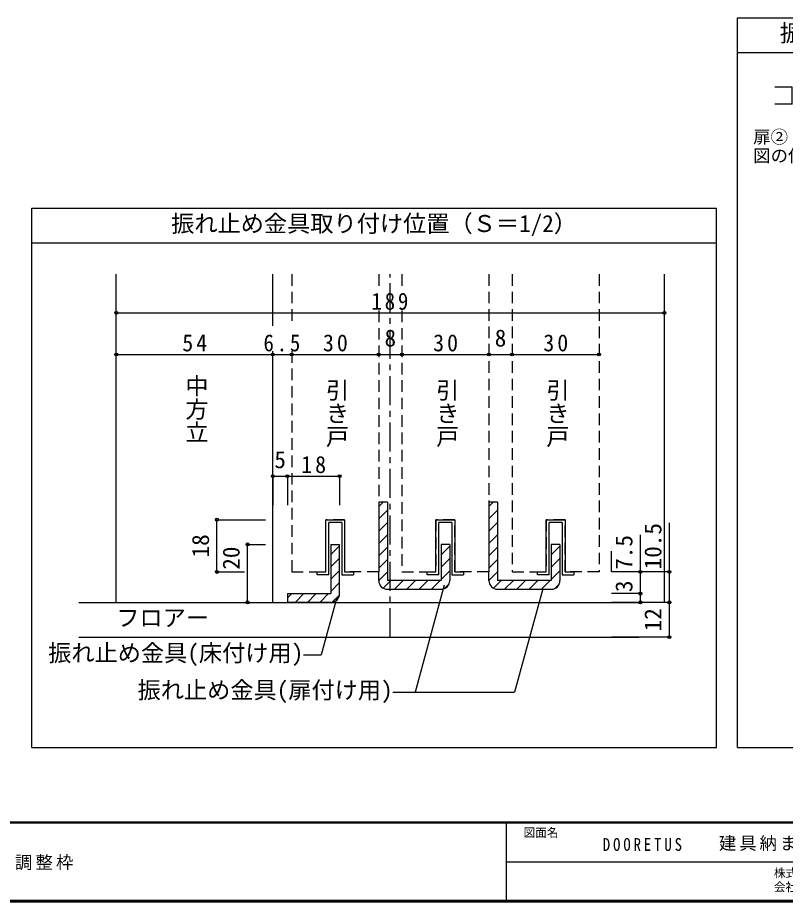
# Model space of a CAD drawing. Units: millimetres at full size, sheet at 1:5, with parts at other scales. Extents: x -973 to 977, y -718 to 696.
# Drawn here: x -419 to 242, y -701 to 62 of the extents above; entities that cross this region are included whole.
import ezdxf
from ezdxf.enums import TextEntityAlignment as Align

# ---------------------------------------------------------------- set-up
doc = ezdxf.new("R2010")
doc.units = ezdxf.units.MM
doc.header["$LTSCALE"] = 5
doc.header["$PDMODE"] = 32
doc.header["$PDSIZE"] = 2.5
doc.linetypes.add('CHAIN1', pattern=[8, 5, -1, 1, -1])
doc.linetypes.add('DASHED2', pattern=[3, 2, -1])
for name, color, linetype in [('0-8_戸当り', 3, 'Continuous'), ('0-A_文字', 7, 'Continuous'), ('0-B_寸法', 7, 'Continuous'), ('1-1_通り芯', 4, 'CHAIN1'), ('1-3_仕上げ', 2, 'Continuous'), ('1-4_枠', 3, 'Continuous'), ('1-6_扉', 7, 'DASHED2'), ('1-7_金物', 7, 'Continuous'), ('1-A_文字', 7, 'Continuous'), ('1-B_寸法', 7, 'Continuous'), ('1-C_ハッチ', 4, 'Continuous'), ('F-0_補助線', 7, 'Continuous'), ('F-1_枠', 6, 'Continuous'), ('F-A_文字', 7, 'Continuous')]:
    doc.layers.add(name, color=color, linetype=linetype)
doc.styles.add('@ＭＳ ゴシック', font='')
doc.styles.add('ＭＳ ゴシック', font='')
doc.styles.get('@ＭＳ ゴシック').set_extended_font_data('@MS Gothic')
doc.styles.get('ＭＳ ゴシック').set_extended_font_data('MS Gothic')

msp = doc.modelspace()

# ---------------------------------------------------------------- linework, layer by layer
at = {"layer": '0-8_戸当り', "color": 2}
msp.add_line((248.168, -12.899), (233.168, -12.899), dxfattribs=at)
msp.add_lwpolyline([(248.168, -12.899), (248.168, 1.851), (233.168, 1.851)], dxfattribs=at)
at = {"layer": '0-A_文字', "color": 3}
for p, q in [((201.215, 31.633), (946.639, 31.633)), ((-407.333, -102.5), (182.993, -102.5)), ((-407.333, -567.5), (-407.333, -102.5)), ((182.993, -567.5), (182.993, -102.5)), ((-407.333, -132.5), (182.993, -132.5)), ((-407.333, -567.5), (182.993, -567.5)), ((201.215, -567.5), (946.639, -567.5))]:
    msp.add_line(p, q, dxfattribs=at)
msp.add_lwpolyline([(201.215, -567.5), (201.215, 61.633), (946.639, 61.633)], dxfattribs=at)
at = {"layer": '1-1_通り芯'}
msp.add_line((-98.231, -472.298), (-98.231, -159.523), dxfattribs=at)
at = {"layer": '1-3_仕上げ'}
for p, q in [((-366.737, -442.298), (116.014, -442.298)), ((-366.737, -472.298), (116.014, -472.298))]:
    msp.add_line(p, q, dxfattribs=at)
at = {"layer": '1-4_枠'}
for p, q in [((-334.481, -442.298), (-334.481, -159.523)), ((-199.481, -203.965), (-199.481, -159.523)), ((138.019, -442.298), (138.019, -159.523)), ((-199.481, -442.298), (-199.481, -225.855))]:
    msp.add_line(p, q, dxfattribs=at)
at = {"layer": '1-6_扉'}
for p, q in [((-183.231, -159.523), (-183.231, -203.965)), ((-108.231, -159.523), (-108.231, -169.381)), ((-88.231, -159.523), (-88.231, -169.381)), ((-13.231, -159.523), (-13.231, -416.048)), ((6.769, -159.523), (6.769, -416.048)), ((81.769, -159.523), (81.769, -416.048)), ((-108.231, -190.882), (-108.231, -416.048)), ((-88.231, -190.882), (-88.231, -416.048)), ((-183.231, -225.855), (-183.231, -416.048)), ((-153.856, -416.048), (-153.856, -371.048)), ((-137.606, -371.048), (-153.856, -371.048)), ((-137.606, -371.048), (-137.606, -416.048)), ((-58.856, -371.048), (-58.856, -416.048)), ((36.144, -371.048), (36.144, -416.048)), ((-183.231, -416.048), (-153.856, -416.048)), ((-108.231, -416.048), (-137.606, -416.048)), ((-88.231, -416.048), (-58.856, -416.048)), ((6.769, -416.048), (36.144, -416.048))]:
    msp.add_line(p, q, dxfattribs=at)
for points in [[(-13.231, -416.048), (-42.606, -416.048), (-42.606, -371.048), (-58.856, -371.048)], [(81.769, -416.048), (52.394, -416.048), (52.394, -371.048), (36.144, -371.048)]]:
    msp.add_lwpolyline(points, dxfattribs=at)
at = {"layer": '1-7_金物', "color": 3}
for p, q in [((-100.731, -356.047), (-108.231, -356.047)), ((-108.231, -356.047), (-108.231, -416.047)), ((-100.731, -356.047), (-100.731, -423.547)), ((-5.731, -356.047), (-13.231, -356.047)), ((-13.231, -356.047), (-13.231, -416.047)), ((-5.731, -356.047), (-5.731, -423.547)), ((-149.481, -392.298), (-141.981, -392.298)), ((-149.481, -392.298), (-149.481, -434.798)), ((-141.981, -434.798), (-141.981, -392.298)), ((-46.981, -392.298), (-54.481, -392.298)), ((-54.481, -392.298), (-54.481, -423.547)), ((-46.981, -392.298), (-46.981, -423.547)), ((48.019, -392.298), (40.519, -392.298)), ((40.519, -392.298), (40.519, -423.547)), ((48.019, -392.298), (48.019, -423.547)), ((-108.231, -423.547), (-108.231, -416.047)), ((-13.231, -423.547), (-13.231, -416.047)), ((-54.481, -423.547), (-100.731, -423.547)), ((40.519, -423.547), (-5.731, -423.547)), ((-100.731, -431.047), (-54.479, -431.047)), ((-5.731, -431.047), (40.521, -431.047)), ((-186.981, -434.798), (-186.981, -442.298)), ((-186.981, -434.798), (-149.481, -434.798)), ((-149.481, -442.298), (-186.981, -442.298))]:
    msp.add_line(p, q, dxfattribs=at)
at = {"layer": '1-7_金物'}
for p, q in [((-153.856, -416.048), (-153.856, -371.048)), ((-153.856, -371.048), (-137.606, -371.048)), ((-151.356, -418.548), (-151.356, -373.548)), ((-140.106, -373.548), (-151.356, -373.548)), ((-140.106, -373.548), (-140.106, -418.548)), ((-137.606, -371.048), (-137.606, -416.048)), ((-58.856, -416.048), (-58.856, -371.048)), ((-58.856, -371.048), (-42.606, -371.048)), ((-56.356, -418.548), (-56.356, -373.548)), ((-45.106, -373.548), (-56.356, -373.548)), ((-45.106, -373.548), (-45.106, -418.548)), ((-42.606, -371.048), (-42.606, -416.048)), ((36.144, -416.048), (36.144, -371.048)), ((36.144, -371.048), (52.394, -371.048)), ((38.644, -418.548), (38.644, -373.548)), ((49.894, -373.548), (38.644, -373.548)), ((49.894, -373.548), (49.894, -418.548)), ((52.394, -371.048), (52.394, -416.048)), ((-161.356, -416.048), (-153.856, -416.048)), ((-161.356, -418.548), (-161.356, -416.048)), ((-151.356, -418.548), (-161.356, -418.548)), ((-140.106, -418.548), (-130.106, -418.548)), ((-137.606, -416.048), (-130.106, -416.048)), ((-130.106, -416.048), (-130.106, -418.548)), ((-66.356, -416.048), (-58.856, -416.048)), ((-66.356, -418.548), (-66.356, -416.048)), ((-56.356, -418.548), (-66.356, -418.548)), ((-45.106, -418.548), (-35.106, -418.548)), ((-42.606, -416.048), (-35.106, -416.048)), ((-35.106, -416.048), (-35.106, -418.548)), ((28.644, -416.048), (36.144, -416.048)), ((28.644, -418.548), (28.644, -416.048)), ((38.644, -418.548), (28.644, -418.548)), ((49.894, -418.548), (59.894, -418.548)), ((52.394, -416.048), (59.894, -416.048)), ((59.894, -416.048), (59.894, -418.548))]:
    msp.add_line(p, q, dxfattribs=at)
at = {"layer": '1-7_金物', "color": 4}
for p, q in [((-149.481, -401.004), (-141.981, -393.504)), ((-149.481, -411.611), (-141.981, -404.111)), ((-149.481, -422.218), (-141.981, -414.718)), ((-149.481, -432.824), (-141.981, -425.324)), ((-186.981, -438.504), (-183.275, -434.799)), ((-180.168, -442.298), (-172.668, -434.799)), ((-169.561, -442.298), (-162.062, -434.799)), ((-158.955, -442.298), (-151.455, -434.799)), ((-148.246, -442.196), (-142.081, -436.031))]:
    msp.add_line(p, q, dxfattribs=at)
at = {"layer": '1-7_金物', "color": 3}
for centre, start, end in [((-100.731, -423.547), 180, 270), ((-54.479, -423.547), 270, 0), ((-5.731, -423.547), 180, 270), ((40.521, -423.547), 270, 0), ((-149.481, -434.798), 270, 0)]:
    msp.add_arc(centre, 7.5, start, end, dxfattribs=at)
at = {"layer": '1-A_文字'}
for p, q in [((-51.706, -427.351), (-76.832, -519.588)), ((33.129, -430.583), (8.869, -519.588)), ((-144.481, -438.224), (-157.72, -487.632)), ((-173.217, -487.632), (-157.72, -487.632)), ((-96.132, -519.588), (8.869, -519.588))]:
    msp.add_line(p, q, dxfattribs=at)
at = {"layer": '1-B_寸法', "color": 4}
for p, q in [((-334.481, -192.834), (138.019, -192.834)), ((-334.481, -228.671), (-199.481, -228.671)), ((-199.481, -228.671), (-183.23, -228.671)), ((-183.23, -228.671), (-108.23, -228.671)), ((-108.23, -228.671), (-88.23, -228.671)), ((-88.23, -228.671), (-13.23, -228.671)), ((-13.23, -228.671), (6.772, -228.671)), ((6.772, -228.671), (81.772, -228.671)), ((-199.481, -333.548), (-186.981, -333.548)), ((-199.481, -333.548), (-199.481, -358.548)), ((-186.981, -333.548), (-186.981, -358.548)), ((-186.981, -333.548), (-141.981, -333.548)), ((-141.981, -333.548), (-141.981, -358.548)), ((-247.677, -416.048), (-247.677, -371.048)), ((-247.677, -371.048), (-205.731, -371.048)), ((142.397, -442.298), (142.397, -373.847)), ((117.397, -434.798), (117.397, -384.205)), ((-221.261, -442.298), (-221.261, -392.298)), ((-221.261, -392.298), (-205.731, -392.298)), ((92.397, -416.048), (92.397, -398.227)), ((-247.677, -416.048), (-223.897, -416.048)), ((142.397, -416.048), (92.397, -416.048)), ((117.397, -434.798), (92.397, -434.798)), ((117.397, -442.298), (117.397, -434.798)), ((-221.261, -442.298), (-205.731, -442.298)), ((142.397, -442.298), (92.397, -442.298)), ((142.397, -472.298), (142.397, -442.298)), ((142.397, -472.298), (92.397, -472.298))]:
    msp.add_line(p, q, dxfattribs=at)
at = {"layer": '1-B_寸法'}
for p in [(-334.481, -192.834), (138.019, -192.834), (-334.481, -228.671), (-199.481, -228.671), (-183.23, -228.671), (-108.23, -228.671), (-88.23, -228.671), (-13.23, -228.671), (6.772, -228.671), (81.772, -228.671), (-199.481, -333.548), (-186.981, -333.548), (-141.981, -333.548), (-247.677, -371.048), (-221.261, -392.298), (-247.677, -416.048), (117.397, -416.048), (142.397, -416.048), (117.397, -434.798), (-221.261, -442.298), (117.397, -442.298), (142.397, -442.298), (142.397, -472.298)]:
    msp.add_point(p, dxfattribs=at)
at = {"layer": '1-C_ハッチ'}
for p, q in [((-108.231, -359.757), (-104.521, -356.047)), ((-13.231, -359.757), (-9.521, -356.047)), ((-108.231, -370.363), (-100.731, -362.863)), ((-13.231, -370.363), (-5.731, -362.863)), ((-108.231, -380.97), (-100.731, -373.47)), ((-13.231, -380.97), (-5.731, -373.47)), ((-108.231, -391.577), (-100.731, -384.077)), ((-13.231, -391.577), (-5.731, -384.077)), ((-108.231, -402.183), (-100.731, -394.683)), ((-54.481, -401.466), (-46.981, -393.966)), ((-13.231, -402.183), (-5.731, -394.683)), ((40.519, -401.466), (48.019, -393.966)), ((-108.231, -412.79), (-100.731, -405.29)), ((-54.481, -412.073), (-46.981, -404.573)), ((-13.231, -412.79), (-5.731, -405.29)), ((40.519, -412.073), (48.019, -404.573)), ((-108.231, -423.396), (-100.731, -415.896)), ((-54.481, -422.679), (-46.981, -415.179)), ((-13.231, -423.396), (-5.731, -415.896)), ((40.519, -422.679), (48.019, -415.179)), ((-104.346, -430.118), (-97.775, -423.547)), ((-94.668, -431.047), (-87.168, -423.547)), ((-84.062, -431.047), (-76.562, -423.547)), ((-73.455, -431.047), (-65.955, -423.547)), ((-62.848, -431.047), (-55.348, -423.547)), ((-51.713, -430.518), (-47.508, -426.313)), ((-9.346, -430.118), (-2.775, -423.547)), ((0.332, -431.047), (7.832, -423.547)), ((10.938, -431.047), (18.438, -423.547)), ((21.545, -431.047), (29.045, -423.547)), ((32.152, -431.047), (39.652, -423.547)), ((43.287, -430.518), (47.492, -426.313))]:
    msp.add_line(p, q, dxfattribs=at)
at = {"layer": 'F-1_枠'}
for p, q in [((976.653, -631.667), (-973.347, -631.667)), ((976.653, -632.5), (-973.347, -632.5)), ((1.653, -632.5), (1.653, -699.167)), ((1.653, -665.833), (974.986, -665.834)), ((976.653, -699.167), (-973.347, -699.167)), ((976.653, -700), (-973.347, -700)), ((976.653, -700.833), (-973.347, -700.833))]:
    msp.add_line(p, q, dxfattribs=at)

# ---------------------------------------------------------------- texts
at = {"layer": '0-A_文字', "style": 'ＭＳ ゴシック'}
for s, p in [('振れ止め金具(扉付け用)取り付け', (237.571, 36.633)), ('振れ止め金具取り付け位置（Ｓ＝1/2）', (-287.17, -127.5))]:
    msp.add_text(s, height=14.66, dxfattribs=at).set_placement(p, align=Align.BOTTOM_LEFT)
at = {"layer": '0-B_寸法', "style": 'ＭＳ ゴシック'}
for s, p in [('扉②・③に、振れ止め金具(扉用)を', (214.619, -49.897)), ('図の位置に取り付けます。', (214.619, -66.098))]:
    msp.add_text(s, height=11, dxfattribs=at).set_placement(p, align=Align.BOTTOM_LEFT)
at = {"layer": '1-A_文字', "style": '@ＭＳ ゴシック'}
for s, p in [('中方立', (-276.981, -245.612)), ('引き戸', (-155.73, -249.261)), ('引き戸', (-60.73, -249.261)), ('引き戸', (34.272, -249.261))]:
    msp.add_text(s, height=14.66, rotation=270, dxfattribs=at).set_placement(p, align=Align.BOTTOM_LEFT)
at = {"layer": '1-A_文字', "style": 'ＭＳ ゴシック'}
for s, p in [('フロアー', (-334.481, -467.298)), ('振れ止め金具(床付け用)', (-393.217, -497.632)), ('振れ止め金具(扉付け用)', (-316.132, -529.588))]:
    msp.add_text(s, height=14.66, dxfattribs=at).set_placement(p, align=Align.BOTTOM_LEFT)
at = {"layer": '1-B_寸法', "style": 'ＭＳ ゴシック'}
for s, p in [('8', (-103.23, -226.171)), ('8', (-8.229, -226.171)), ('5', (-198.231, -331.048))]:
    msp.add_text(s, height=14.66, dxfattribs=at).set_placement(p, align=Align.BOTTOM_LEFT)
for s, p in [('10.5', (139.897, -413.847)), ('18', (-250.177, -403.548)), ('7.5', (114.897, -414.205)), ('20', (-223.761, -414.173)), ('3', (114.897, -433.441)), ('12', (139.897, -467.298))]:
    msp.add_text(s, height=14.66, rotation=90, dxfattribs=at).set_placement(p, align=Align.BOTTOM_LEFT)
at = {"layer": '1-B_寸法', "char_height": 14.66, "attachment_point": 7, "style": 'ＭＳ ゴシック'}
for s, insert in [('\\T1.27;\\W0.9;189', (-114.481, -190.334)), ('\\T1.27;\\W0.95;54', (-277.606, -226.171)), ('\\T1.27;\\W0.9;6.5', (-207.606, -226.171)), ('\\T1.27;\\W0.95;30', (-156.355, -226.171)), ('\\T1.27;\\W0.95;30', (-61.355, -226.171)), ('\\T1.27;\\W0.95;30', (33.647, -226.171)), ('\\T1.27;\\W0.95;18', (-175.106, -331.048))]:
    msp.add_mtext(s, dxfattribs=dict(at, insert=insert))
at = {"layer": 'F-0_補助線', "char_height": 11, "attachment_point": 7, "style": 'ＭＳ ゴシック'}
for s, insert in [('\\T1.39;\\W0.85;DOORETUS', (84.986, -656.667)), ('\\T1.17;建具納まり図', (184.986, -656.667))]:
    msp.add_mtext(s, dxfattribs=dict(at, insert=insert))
at = {"layer": 'F-A_文字', "style": 'ＭＳ ゴシック'}
for s, p in [('図面名', (16.653, -646.667)), ('株式', (232.486, -681.5)), ('会社', (232.486, -693.5))]:
    msp.add_text(s, height=7.331, dxfattribs=at).set_placement(p, align=Align.BOTTOM_LEFT)
at = {"layer": 'F-A_文字', "insert": (-846.68, -673.333), "char_height": 11, "attachment_point": 7, "style": 'ＭＳ ゴシック'}
msp.add_mtext('\\T1.18;ドレタス\u3000H20\\~３枚引き込み戸（上吊り連動タイプ）調整枠', dxfattribs=at)

doc.saveas('drawing.dxf')
